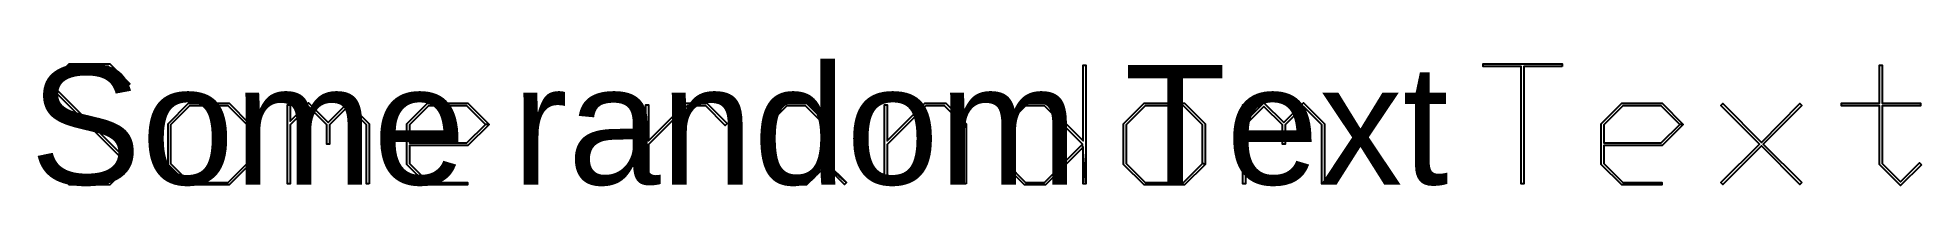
# Model space of a CAD drawing. Header units: millimetres. Extents: x 2062 to 2101.5, y 1169.9 to 1172.5.
import ezdxf

# ---------------------------------------------------------------- set-up
doc = ezdxf.new("R2010")
doc.units = ezdxf.units.MM
doc.styles.get("Standard").update_dxf_attribs({"font": 'arial.ttf'})

msp = doc.modelspace()

# ---------------------------------------------------------------- linework, layer by layer
for points in [[(2063.98, 1170.322), (2063.54, 1169.882), (2062.692, 1169.882), (2062.268, 1170.301), (2062.308, 1170.342), (2062.712, 1169.936), (2063.518, 1169.936), (2063.905, 1170.322), (2062.251, 1171.975), (2062.692, 1172.416), (2063.54, 1172.416), (2063.962, 1171.995), (2063.921, 1171.955), (2063.518, 1172.362), (2062.712, 1172.362), (2062.327, 1171.975), (2063.98, 1170.322)], [(2083.97, 1169.908), (2083.915, 1169.908), (2083.915, 1170.67), (2083.126, 1169.882), (2082.692, 1169.882), (2082.261, 1170.311), (2082.261, 1171.159), (2082.692, 1171.59), (2083.126, 1171.59), (2083.915, 1170.801), (2083.915, 1172.389), (2083.97, 1172.389), (2083.97, 1169.908), (2083.905, 1170.735), (2083.105, 1171.534), (2082.712, 1171.534), (2082.316, 1171.139), (2082.316, 1170.332), (2082.712, 1169.936), (2083.105, 1169.936), (2083.905, 1170.735)], [(2093.942, 1172.362), (2093.142, 1172.362), (2093.142, 1169.908), (2093.087, 1169.908), (2093.087, 1172.362), (2092.288, 1172.362), (2092.288, 1172.416), (2093.942, 1172.416), (2093.942, 1172.362)], [(2101.462, 1170.301), (2101.028, 1169.872), (2100.587, 1170.311), (2100.587, 1171.534), (2099.788, 1171.534), (2099.788, 1171.59), (2100.587, 1171.59), (2100.587, 1172.389), (2100.642, 1172.389), (2100.642, 1171.59), (2101.442, 1171.59), (2101.442, 1171.534), (2100.642, 1171.534), (2100.642, 1170.332), (2101.028, 1169.946), (2101.421, 1170.342), (2101.462, 1170.301)], [(2066.47, 1170.311), (2066.04, 1169.882), (2065.192, 1169.882), (2064.761, 1170.311), (2064.761, 1171.159), (2065.192, 1171.59), (2066.04, 1171.59), (2066.47, 1171.159), (2066.47, 1170.311), (2066.415, 1170.332), (2066.415, 1171.139), (2066.018, 1171.534), (2065.212, 1171.534), (2064.816, 1171.139), (2064.816, 1170.332), (2065.212, 1169.936), (2066.018, 1169.936), (2066.415, 1170.332)], [(2068.97, 1169.908), (2068.915, 1169.908), (2068.915, 1171.139), (2068.528, 1171.524), (2068.142, 1171.139), (2068.142, 1170.735), (2068.087, 1170.735), (2068.087, 1171.139), (2067.702, 1171.524), (2067.316, 1171.139), (2067.316, 1169.908), (2067.261, 1169.908), (2067.261, 1171.561), (2067.316, 1171.561), (2067.316, 1171.215), (2067.702, 1171.6), (2068.116, 1171.186), (2068.528, 1171.6), (2068.97, 1171.159), (2068.97, 1169.908)], [(2071.48, 1171.149), (2071.04, 1170.708), (2069.816, 1170.708), (2069.816, 1170.332), (2070.212, 1169.936), (2071.028, 1169.936), (2071.028, 1169.882), (2070.192, 1169.882), (2069.761, 1170.311), (2069.761, 1171.159), (2070.192, 1171.59), (2071.04, 1171.59), (2071.48, 1171.149), (2071.405, 1171.149), (2071.018, 1171.534), (2070.212, 1171.534), (2069.816, 1171.139), (2069.816, 1170.762), (2071.018, 1170.762), (2071.405, 1171.149)], [(2076.462, 1171.169), (2076.421, 1171.127), (2076.018, 1171.534), (2075.626, 1171.534), (2074.816, 1170.725), (2074.816, 1169.908), (2074.761, 1169.908), (2074.761, 1171.561), (2074.816, 1171.561), (2074.816, 1170.801), (2075.605, 1171.59), (2076.04, 1171.59), (2076.462, 1171.169)], [(2078.962, 1169.93), (2078.921, 1169.889), (2078.528, 1170.284), (2078.126, 1169.882), (2077.692, 1169.882), (2077.261, 1170.311), (2077.261, 1171.159), (2077.692, 1171.59), (2078.126, 1171.59), (2078.556, 1171.159), (2078.556, 1170.332), (2078.962, 1169.93), (2078.501, 1170.332), (2078.501, 1171.139), (2078.105, 1171.534), (2077.712, 1171.534), (2077.316, 1171.139), (2077.316, 1170.332), (2077.712, 1169.936), (2078.105, 1169.936), (2078.501, 1170.332)], [(2081.47, 1169.908), (2081.415, 1169.908), (2081.415, 1171.139), (2081.018, 1171.534), (2080.626, 1171.534), (2079.816, 1170.725), (2079.816, 1169.908), (2079.761, 1169.908), (2079.761, 1171.561), (2079.816, 1171.561), (2079.816, 1170.801), (2080.605, 1171.59), (2081.04, 1171.59), (2081.47, 1171.159), (2081.47, 1169.908)], [(2086.47, 1170.311), (2086.04, 1169.882), (2085.192, 1169.882), (2084.761, 1170.311), (2084.761, 1171.159), (2085.192, 1171.59), (2086.04, 1171.59), (2086.47, 1171.159), (2086.47, 1170.311), (2086.415, 1170.332), (2086.415, 1171.139), (2086.018, 1171.534), (2085.212, 1171.534), (2084.816, 1171.139), (2084.816, 1170.332), (2085.212, 1169.936), (2086.018, 1169.936), (2086.415, 1170.332)], [(2088.97, 1169.908), (2088.915, 1169.908), (2088.915, 1171.139), (2088.528, 1171.524), (2088.142, 1171.139), (2088.142, 1170.735), (2088.087, 1170.735), (2088.087, 1171.139), (2087.702, 1171.524), (2087.316, 1171.139), (2087.316, 1169.908), (2087.261, 1169.908), (2087.261, 1171.561), (2087.316, 1171.561), (2087.316, 1171.215), (2087.702, 1171.6), (2088.116, 1171.186), (2088.528, 1171.6), (2088.97, 1171.159), (2088.97, 1169.908)], [(2096.48, 1171.149), (2096.04, 1170.708), (2094.816, 1170.708), (2094.816, 1170.332), (2095.212, 1169.936), (2096.028, 1169.936), (2096.028, 1169.882), (2095.192, 1169.882), (2094.761, 1170.311), (2094.761, 1171.159), (2095.192, 1171.59), (2096.04, 1171.59), (2096.48, 1171.149), (2096.405, 1171.149), (2096.018, 1171.534), (2095.212, 1171.534), (2094.816, 1171.139), (2094.816, 1170.762), (2096.018, 1170.762), (2096.405, 1171.149)], [(2098.962, 1169.93), (2098.921, 1169.889), (2098.116, 1170.697), (2097.308, 1169.889), (2097.268, 1169.93), (2098.077, 1170.735), (2097.268, 1171.541), (2097.308, 1171.583), (2098.116, 1170.772), (2098.921, 1171.583), (2098.962, 1171.541), (2098.153, 1170.735), (2098.962, 1169.93)]]:
    msp.add_lwpolyline(points)

# ---------------------------------------------------------------- texts
msp.add_text('Some random Text', height=2.5).set_placement((2061.874, 1169.889))

doc.saveas('drawing.dxf')
